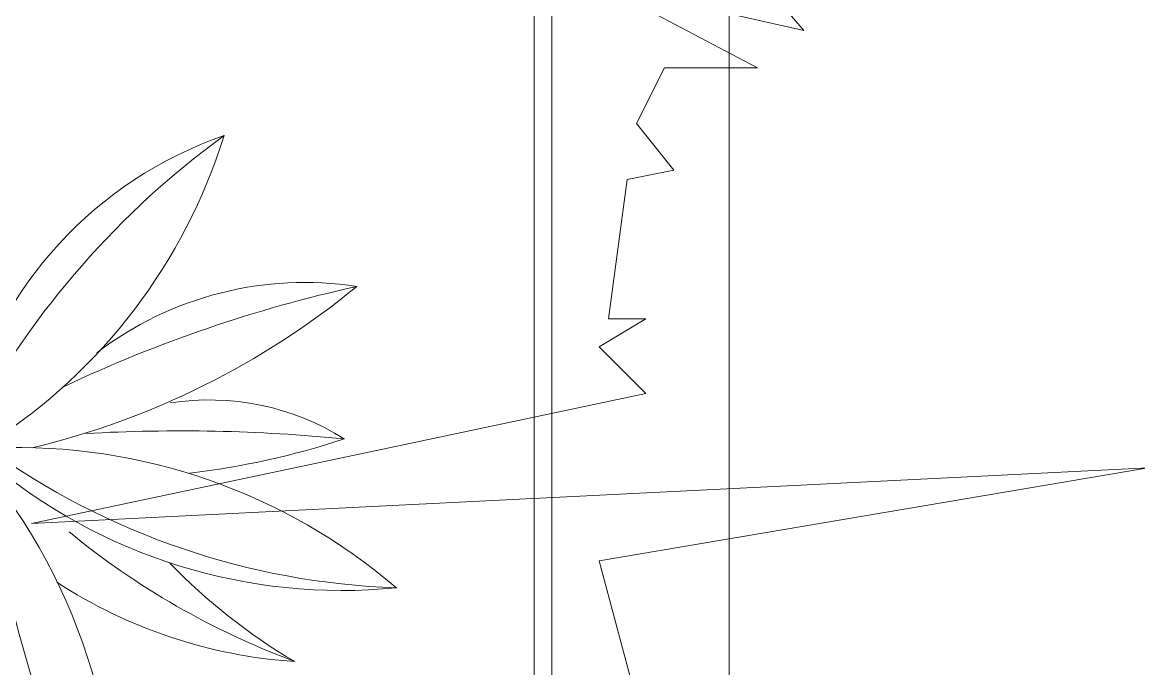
# Model space of a CAD drawing. Header units: millimetres. Extents: x 46404 to 154333, y -1327 to 55734.
# Drawn here: x 68056 to 68686, y 53993 to 54358 of the extents above; entities that cross this region are included whole.
import ezdxf

# ---------------------------------------------------------------- set-up
doc = ezdxf.new("R2010")
doc.units = ezdxf.units.MM
for name, color, linetype, lineweight in [('A-WALL', 113, 'Continuous', 18), ('G-IMPT-2', 8, 'Continuous', 18), ('L-PLNT', 71, 'Continuous', 18), ('L-PLNT-1', 253, 'Continuous', 18)]:
    doc.layers.add(name, color=color, linetype=linetype, lineweight=lineweight)

# ---------------------------------------------------------------- blocks, each defined once
blk = doc.blocks.new('CAY MAI VAN PHUC - CAY DUC SOC_dwg-V20-TKCS_RAMP NKT 2 - MẶT BẰNG')
at = {"layer": 'G-IMPT-2', "flags": 128}
blk.add_lwpolyline([(-366.22, 320.02), (-326.32, 273.51), (-472.63, 306.73), (-359.57, 246.93), (-426.08, 246.93), (-446.03, 207.06), (-419.43, 173.84), (-452.68, 167.2), (-465.98, 67.53), (-439.38, 67.53), (-472.63, 47.6), (-439.38, 14.37), (-878.31, -78.65), (-80.26, -38.78), (-472.63, -105.23), (-446.03, -204.89)], dxfattribs=at)
blk = doc.blocks.new('CAY MAI VAN PHUC - CAY BONG TRANG-V21-TKCS_RAMP NKT 2 - MẶT BẰNG')
at = {"xscale": 0.7894736842105263, "yscale": 0.7894736842105263, "zscale": 0.7894736842105263}
blk.add_blockref('CAY MAI VAN PHUC - CAY DUC SOC_dwg-V20-TKCS_RAMP NKT 2 - MẶT BẰNG', (0, 0), dxfattribs=at)
blk = doc.blocks.new('CAY DUA VAN PHAT - CAY DUA VAN PHAT_dwg-2253781-TKCS_RAMP NKT 2 - MẶT BẰNG')
at = {"layer": 'G-IMPT-2'}
for centre, radius, start, end in [((519.7, 537.8), 657.8, 139.4024, 182.222), ((-816.9, 994.3), 837.6, 324.1916, 358.058), ((-595.9, 904.4), 619.1, 319.7296, 5.697), ((63.1, 862.6), 387.3, 171.2807, 217.3319), ((1206.7, 1258.5), 1563.2, 192.4553, 205.3067), ((-1023, 343.3), 910.3, 13.4336, 39.4147), ((93.6, 755), 285.3, 147.7766, 188.9369), ((1745.7, 721.9), 1902.5, 174.4112, 183.2032), ((-980.6, 631.9), 877.2, 6.6166, 18.285), ((-734.1, 1162.6), 893.4, 320.6802, 339.5986), ((-466.2, 1185.7), 660.5, 313.9588, 329.5669), ((-453.7, 887.7), 558.2, 326.9057, 356.2457), ((-60.6, 919.8), 454.1, 199.0692, 255.8486), ((298, 1343.2), 973.3, 215.9709, 241.576), ((-679.7, 162.7), 637.7, 32.8088, 72.6703), ((300.5, -7.1), 656.4, 82.645, 130.2275), ((-760.7, 3572.9), 3144.9, 281.7668, 291.3553), ((-128.2, 1396.1), 910.3, 271.0634, 304.2767)]:
    blk.add_arc(centre, radius, start, end, dxfattribs=at)
blk = doc.blocks.new('CAY DUA VAN PHAT - CAY DUA VAN PHAT_dwg-V28-TKCS_RAMP NKT 2 - MẶT BẰNG')
at = {"layer": 'G-IMPT-2'}
for centre, radius, start, end in [((519.7, 537.8), 657.8, 139.4024, 182.222), ((-816.9, 994.3), 837.6, 324.1916, 358.058), ((-595.9, 904.4), 619.1, 319.7296, 5.697), ((63.1, 862.6), 387.3, 171.2807, 217.3319), ((1206.7, 1258.5), 1563.2, 192.4553, 205.3067), ((-1023, 343.3), 910.3, 13.4336, 39.4147), ((93.6, 755), 285.3, 147.7766, 188.9369), ((1745.7, 721.9), 1902.5, 174.4112, 183.2032), ((-980.6, 631.9), 877.2, 6.6166, 18.285), ((-734.1, 1162.6), 893.4, 320.6802, 339.5986), ((-466.2, 1185.7), 660.5, 313.9588, 329.5669), ((-453.7, 887.7), 558.2, 326.9057, 356.2457), ((-60.6, 919.8), 454.1, 199.0692, 255.8486), ((298, 1343.2), 973.3, 215.9709, 241.576), ((-679.7, 162.7), 637.7, 32.8088, 72.6703), ((300.5, -7.1), 656.4, 82.645, 130.2275), ((-760.7, 3572.9), 3144.9, 281.7668, 291.3553), ((-128.2, 1396.1), 910.3, 271.0634, 304.2767)]:
    blk.add_arc(centre, radius, start, end, dxfattribs=at)
blk = doc.blocks.new('CAY DUA VAN PHAT - CAY DUA VAN PHAT-V29-TKCS_RAMP NKT 2 - MẶT BẰNG')
at = {"xscale": 0.5, "yscale": 0.5, "zscale": 0.5}
for name in ['CAY DUA VAN PHAT - CAY DUA VAN PHAT_dwg-2253781-TKCS_RAMP NKT 2 - MẶT BẰNG', 'CAY DUA VAN PHAT - CAY DUA VAN PHAT_dwg-V28-TKCS_RAMP NKT 2 - MẶT BẰNG']:
    blk.add_blockref(name, (-151.82, -370.52), dxfattribs=at)

msp = doc.modelspace()

# ---------------------------------------------------------------- linework, layer by layer
at = {"layer": 'A-WALL'}
for p, q in [((68345.08, 53311.94), (68345.08, 54683.33)), ((68355.08, 54683.33), (68355.08, 53311.94)), ((68455.08, 54683.33), (68455.08, 53411.94))]:
    msp.add_line(p, q, dxfattribs=at)

# ---------------------------------------------------------------- block references
at = {"layer": 'L-PLNT', "rotation": 269.9999999999997}
msp.add_blockref('CAY DUA VAN PHAT - CAY DUA VAN PHAT-V29-TKCS_RAMP NKT 2 - MẶT BẰNG', (68155, 53896.94), dxfattribs=at)
at = {"layer": 'L-PLNT-1'}
msp.add_blockref('CAY MAI VAN PHUC - CAY BONG TRANG-V21-TKCS_RAMP NKT 2 - MẶT BẰNG', (68755, 54136.94), dxfattribs=at)

doc.saveas('drawing.dxf')
